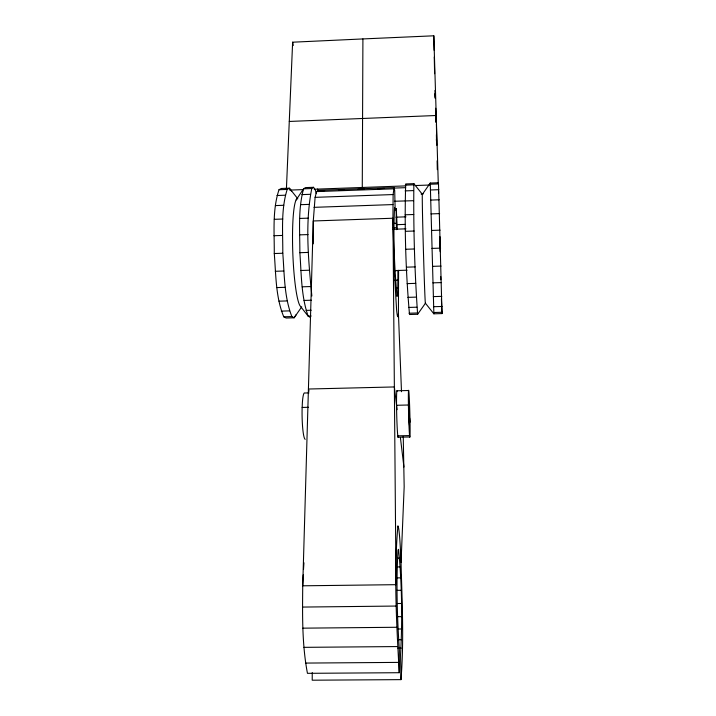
<?xml version="1.0" encoding="UTF-8"?>
<svg xmlns="http://www.w3.org/2000/svg" width="716" height="716" viewBox="0 0 716 716"><rect width="100%" height="100%" fill="white"/><g stroke="black" fill="none" stroke-linecap="round" stroke-linejoin="round"><path stroke-width="1.07" d="M433.869 313.814L430.262 183.054L438.46 182.759L442.005 313.581L433.869 313.814L425.438 303.244A54.541 0.519 88.4 0 1 423.353 248.541A54.541 0.519 88.4 0 1 422.377 194.331L430.262 183.054M312.248 672.619L312.212 680.2L400.969 679.636C404.155 640.659 401.989 601.404 401.05 562.364A77.194 2.971 89 0 0 398.705 528.623L397.908 525.839C393.648 574.492 396.583 623.913 399.233 672.709L307.45 673.326C301.973 644.534 302.429 614.999 302.734 585.804L313.277 220.976L315.103 197.347L316.588 191.593L318.307 190.322L394.077 187.583L394.704 190.519L395.169 210.191L394.552 207.703C393.129 237.193 394.301 266.978 397.067 296.388L397.774 293.551L397.926 270.559L394.579 270.657M438.281 183.591L433.815 35.8L362.914 38.932L362.26 189.239M399.233 672.709L399.367 650.486C397.192 617.076 396.073 583.433 398.033 549.995L398.552 549.297C402.007 584.175 402.473 619.608 400.557 654.585L400.969 679.636M422.377 194.331L413.875 183.654L405.704 183.949C404.388 227.312 405.704 271.283 409.507 314.512L417.625 314.279L425.438 303.244M311.854 295.994C308.471 260.463 304.801 223.786 311.773 188.532L313.572 187.306L315.479 190.501L316.284 193.597M310.118 317.34L308.113 316.105C301.069 295.851 301.427 273.861 299.861 252.694C299.915 231.465 297.901 209.528 303.566 188.836L305.499 187.601L313.572 187.306M301.722 306.842L294.115 317.797L291.868 316.57C284.046 296.549 284.458 274.398 282.793 253.249C282.91 232.038 280.762 209.949 287.188 189.427L289.362 188.183L297.82 198.78A54.13 6.641 87.9 0 0 292.602 245.704A54.13 6.641 87.9 0 0 299.95 305.678L308.113 316.105L311.165 316.016M303.244 574.858L302.734 585.804L396.029 584.677L392.941 218.237L393.12 194.555L394.077 187.583M417.625 314.279C414.609 270.899 413.329 227.133 413.875 183.654M296.138 314.673L294.115 317.797L286.123 318.02L283.751 316.794C275.553 296.907 275.991 274.667 274.273 253.527C274.416 232.324 272.214 210.146 279.007 189.722L281.307 188.478L289.362 188.183L291.636 191.369M317.519 191.253L317.573 189.096L405.533 185.9M401.05 562.364L404.173 486.773L403.251 436.429M286.409 189.105L292.629 42.199L362.914 38.932M401.497 391.733L398.427 313.501L398.588 270.317M303.495 569.39L303.942 562.776M296.12 199.952L303.566 188.836L311.773 188.532M289.273 121.451L436.223 115.5L436.357 122.132M279.007 189.722L287.188 189.427M405.319 185.14L413.624 184.835M430.253 184.227L438.586 183.931M415.378 185.542L429.582 185.023M319.085 190.796L324.616 190.599M339.008 190.08L344.548 189.874M357.83 189.4L364.48 189.158M377.842 188.675L384.519 188.433M394.534 188.066L405.659 187.664M316.588 191.593L393.523 188.809M289.703 190.098L303.083 189.615M314.226 189.221L317.573 189.096L317.976 190.841M276.967 195.504L285.263 195.208M301.875 194.609L310.198 194.313M405.086 190.895L413.508 190.59M430.388 189.991L438.836 189.686M315.103 197.347L393.12 194.555M421.08 194.018L423.201 193.938M275.356 205.582L283.751 205.286M300.568 204.686L308.99 204.391M394.328 201.259L413.553 200.695M430.629 200.086L439.185 199.782M313.966 207.345L392.923 204.57M274.317 219.32L282.784 219.024M299.753 218.443L308.247 218.147M405.149 214.8L413.75 214.505M430.987 213.905L439.624 213.61M395.957 217.181L405.981 216.841M392.986 223.356L396.252 223.249L396.243 208.49L397.291 229.129M397.389 224.654L405.158 224.385M393.263 227.769L396.521 227.661L396.61 229.675M392.905 229.281L405.927 228.843M273.942 235.725L282.453 235.439M299.503 234.866L308.041 234.58M405.453 231.313L414.108 231.026M431.435 230.445L440.107 230.158M274.273 253.527L282.793 253.249M299.861 252.694L308.408 252.417M405.918 249.257L414.582 248.971M431.927 248.407L440.608 248.13M275.284 271.283L283.778 271.015M300.792 270.487L309.312 270.218M406.5 267.166L415.137 266.898M432.428 266.352L441.083 266.084M395.232 270.55L407.135 270.183M394.758 280.225L398.007 280.126M276.886 287.581L285.326 287.322M302.215 286.812L310.672 286.552M407.162 283.625L415.728 283.366M432.894 282.847L441.486 282.587M395.778 288.029L397.953 287.966M278.954 301.176L287.295 300.926M304.014 300.434L311.335 300.219M407.843 297.364L416.318 297.113M433.296 296.612L441.799 296.361M281.298 311.111L289.533 310.869M306.027 310.395L311.192 310.243M408.487 307.433L416.855 307.191M433.601 306.708L441.996 306.466M283.751 316.794L291.868 316.57M409.06 313.223L417.294 312.981M433.798 312.516L442.058 312.274M308.972 392.905L304.801 393.012A23.234 2.828 89 0 0 302.376 402.687L302.125 408.156A23.234 2.828 89 0 0 305.186 439.311M396.924 390.784L408.576 390.506M302.161 407.449L308.56 407.297M396.548 405.274L408.424 405.005L409.498 425.367L408.988 402.159L408.836 409.4M397.81 435.838L409.561 435.588M397.156 391.017A23.368 0.877 88.6 0 0 396.539 404.504L396.619 410.474A23.368 0.877 88.6 0 0 397.774 435.632L398.033 437.207L409.74 436.966A23.377 0.626 88.5 0 0 410.044 422.896L409.937 417.133A23.377 0.626 88.5 0 0 408.836 391.33A23.377 0.626 88.5 0 0 408.415 404.236L408.514 410.205A23.377 0.626 88.5 0 0 409.534 435.382L409.74 436.966M397.478 558.158L399.689 558.122M396.941 566.947L400.235 566.902M397.443 577.893L400.718 577.848M396.754 590.342L401.112 590.288M397.04 603.525L401.408 603.481M302.465 607.07L396.333 606.049M397.174 616.691L401.569 616.646M302.886 628.165L396.852 627.27M398.275 629.015L401.587 628.979M398.114 639.746L401.461 639.719M303.951 647.345L397.568 646.566M397.917 648.15L401.202 648.123M305.571 663.079L398.409 662.389M309.07 391.16L308.426 389.021L394.364 386.944L397.076 409.668M292.629 42.199L293.265 45.493M400.414 437.637L403.931 467.029M409.642 418.001L410.026 422.154M396.252 223.249L396.521 227.661M442.005 313.581L441.414 299.207M436.411 139.396L436.518 141.347L436.402 134.689M435.426 98.155L435.247 93.438L435.274 97.358M439.982 236.701L440.412 251.593M440.698 276.51L440.796 279.732M440.242 251.647L439.973 241.408M435.731 108.232L436.071 120.87M435.892 122.355L435.677 114.211M433.815 35.8L434.12 50.299M434.263 56.985L434.612 73.712M434.961 90.44L435.122 98.244M313.241 243.852L313.277 220.976L392.941 218.237L394.239 269.968L396.575 309.661A64.646 2.264 88.3 0 0 398.427 313.501M436.402 124.342L436.823 145.33M437.127 160.805L437.306 169.638M438.541 191.288L438.577 193.392M398.445 435.596A23.368 0.877 88.6 0 1 398.033 437.207"/></g></svg>
